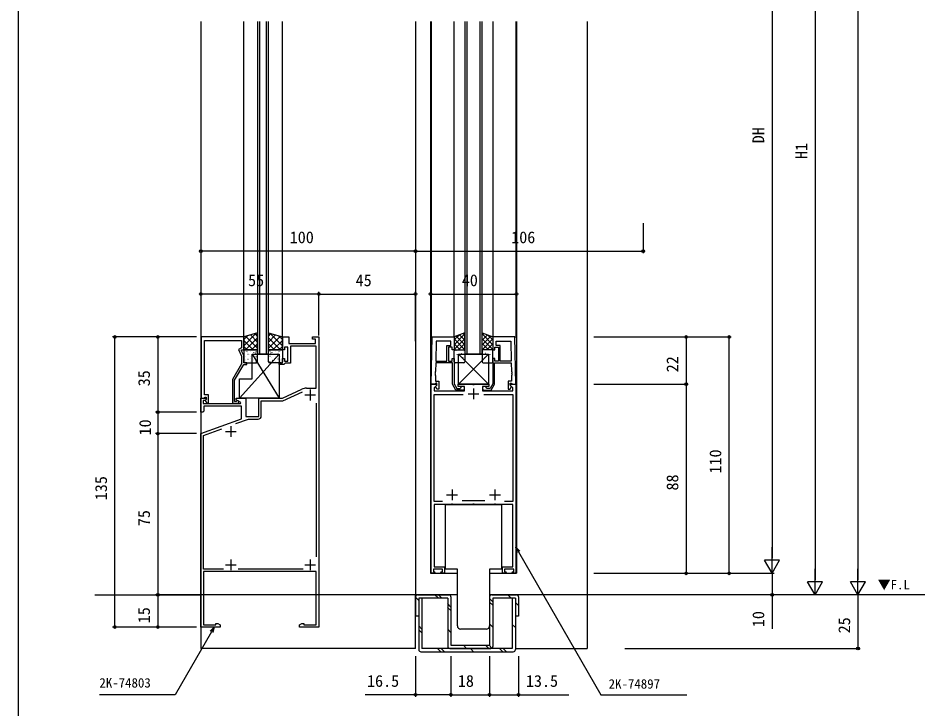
# Model space of a CAD drawing. Units: millimetres, scale not verified. Extents: x -437 to 438, y -681 to 679.
# Drawn here: x -436.7 to -14.6, y -126.3 to 195.2 of the extents above; entities that cross this region are included whole.
import ezdxf
from ezdxf.enums import TextEntityAlignment as Align

# ---------------------------------------------------------------- set-up
doc = ezdxf.new("R2010")
doc.units = ezdxf.units.MM
doc.header["$LTSCALE"] = 4
for name, color, linetype in [('0-1_USER1', 3, 'Continuous'), ('0-2_YKK_11', 7, 'Continuous'), ('0-4_YKK_12', 2, 'Continuous'), ('0-5_YKK_13', 4, 'Continuous'), ('0-7_YKK_D', 6, 'Continuous'), ('0-8_YKK_ZWAK', 7, 'Continuous')]:
    doc.layers.add(name, color=color, linetype=linetype)
doc.styles.add('ＭＳ ゴシック', font='')
doc.styles.get('ＭＳ ゴシック').set_extended_font_data('MS Gothic')

msp = doc.modelspace()

# ---------------------------------------------------------------- linework, layer by layer
at = {"layer": '0-2_YKK_11'}
for p, q in [((-300.7, 22.3), (-300.7, 17.3)), ((-224.7, 22.8), (-224.7, 17.8)), ((-303.2, 19.8), (-298.2, 19.8)), ((-227.2, 20.3), (-222.2, 20.3)), ((-298, 16.069), (-298, -55.469)), ((-337.7, 5.3), (-337.7, 0.3)), ((-340.2, 2.8), (-335.2, 2.8)), ((-234.7, -24.2), (-234.7, -29.2)), ((-214.7, -24.2), (-214.7, -29.2)), ((-237.2, -26.7), (-232.2, -26.7)), ((-219.349, -29.4), (-230.051, -29.4)), ((-217.2, -26.7), (-212.2, -26.7)), ((-337.7, -56.7), (-337.7, -61.7)), ((-300.7, -56.7), (-300.7, -61.7)), ((-340.2, -59.2), (-335.2, -59.2)), ((-303.973, -61.2), (-334.318, -61.2)), ((-303.2, -59.2), (-298.2, -59.2))]:
    msp.add_line(p, q, dxfattribs=at)
for points in [[(-296.7, 46.8), (-296.7, -88.2), (-305.7, -88.2), (-305.7, -87.2), (-304.609, -86.57), (-303.7, -86.57), (-303.7, -87.2), (-298, -87.2), (-298, -62.4), (-350.4, -62.4), (-350.4, -87.2), (-344.7, -87.2), (-344.7, -86.57), (-343.791, -86.57), (-342.7, -87.2), (-342.7, -88.2), (-351.7, -88.2), (-351.7, 1.8), (-332.7, 8.716), (-332.7, 14.6), (-350.2, 14.6), (-350.2, 12.3), (-350.7, 11.8), (-351.7, 11.8), (-351.7, 18.3), (-349.224, 18.3), (-349.064, 17.912), (-349.676, 17.3), (-350.5, 17.3), (-350.5, 15.8), (-333.156, 15.8), (-333.035, 16.25), (-335.2, 17.5), (-335.2, 18.3), (-330.7, 18.3), (-330.7, 9.8), (-324.7, 9.8), (-324.7, 18.3), (-313.7, 18.3), (-304.625, 22.532)], [(-351.5, 46.8), (-351.5, 18.3), (-350.17, 18.3), (-349.87, 18.6), (-349.67, 18.8), (-349.1, 18.8), (-349.1, 17.874), (-349.674, 17.3), (-348.923, 16), (-348.1, 16), (-348.1, 19.8), (-349.87, 19.8), (-349.87, 30.842), (-349.99, 31.025), (-349.99, 31.575), (-349.87, 31.758), (-349.87, 31.842), (-349.99, 32.025), (-349.99, 32.575), (-349.87, 32.758), (-349.87, 45.17), (-332.7, 45.17), (-332.7, 41.8), (-334.12, 40.98), (-332.7, 37.934), (-332.7, 34.268), (-336.9, 26.993), (-336.9, 16), (-334.5, 16)], [(-334.999, 16.933), (-335.248, 16.8), (-335.9, 16.8), (-335.9, 26.725), (-331.7, 34), (-330.2, 34), (-330.2, 34.8), (-331.7, 34.8), (-331.7, 38.156), (-332.7, 40.3), (-332.7, 40.8), (-331.7, 40.8), (-331.7, 46.8), (-351.5, 46.8)], [(-302.512, 23), (-298, 23), (-298, 42.6), (-309.9, 42.6), (-309.9, 34.6), (-312.4, 34.6), (-312.7, 34.3), (-313, 34), (-315.2, 34), (-315.2, 34.8), (-313.7, 34.8), (-313.7, 36.8), (-312.7, 36.8), (-312.7, 35.6), (-311.1, 35.6), (-311.1, 42), (-312.7, 42), (-312.7, 40.8), (-313.7, 40.8), (-313.7, 46.8), (-310.7, 46.8), (-310.7, 43.8), (-298.2, 43.8), (-298.2, 45.8), (-299.7, 45.8), (-299.7, 46.8), (-296.7, 46.8)], [(-244.4, 24.8), (-244.016, 46.8), (-233.7, 46.8), (-233.7, 40.8), (-234.7, 40.8), (-234.7, 42), (-236.3, 42), (-236.3, 35.6), (-234.7, 35.6), (-234.7, 36.8), (-233.7, 36.8), (-233.7, 25.052), (-232.4, 22.8), (-230.983, 22.8), (-230.687, 23.05)], [(-205, 24.8), (-205.384, 46.8), (-215.7, 46.8), (-215.7, 40.8), (-214.7, 40.8), (-214.7, 42), (-213.1, 42), (-213.1, 35.6), (-214.7, 35.6), (-214.7, 36.8), (-215.7, 36.8), (-215.7, 25.052), (-217, 22.8), (-218.417, 22.8), (-218.713, 23.05)], [(-229.8, 22), (-232.862, 22), (-234.5, 24.837), (-234.5, 34.8), (-242.295, 34.8), (-242.366, 30.758), (-242.489, 30.577), (-242.498, 30.027), (-242.382, 29.842), (-242.383, 29.758), (-242.506, 29.577), (-242.516, 29.027), (-242.399, 28.842), (-242.444, 26.3), (-240.8, 26.3), (-240.8, 22.5), (-241.7, 22.5), (-242.3, 23.539), (-242.3, 23.85), (-241.8, 24.35), (-241.8, 25.3), (-242.27, 25.3), (-242.47, 25.1), (-242.77, 24.8), (-244.4, 24.8)], [(-219.6, 22), (-216.538, 22), (-214.9, 24.837), (-214.9, 34.8), (-207.105, 34.8), (-207.034, 30.758), (-206.911, 30.577), (-206.902, 30.027), (-207.018, 29.842), (-207.017, 29.758), (-206.894, 29.577), (-206.884, 29.027), (-207.001, 28.842), (-206.956, 26.3), (-208.6, 26.3), (-208.6, 22.5), (-207.7, 22.5), (-207.1, 23.539), (-207.1, 23.85), (-207.6, 24.35), (-207.6, 25.3), (-207.13, 25.3), (-206.93, 25.1), (-206.63, 24.8), (-205, 24.8)], [(-323.5, 10.1), (-323.5, 17.1), (-313.434, 17.1), (-304.344, 21.339)], [(-242.8, -62.5), (-242.5, -62.8), (-242.9, -63.2), (-244.4, -63.2), (-244.4, 24.8), (-241.924, 24.8), (-241.764, 24.412), (-243, 23.176), (-243, 21.8), (-228.9, 21.8), (-228.9, 23.8), (-231.9, 23.8), (-231.9, 24.8), (-225.158, 24.8), (-224.975, 24.68), (-224.425, 24.68), (-224.242, 24.8), (-217.5, 24.8), (-217.5, 23.8), (-220.5, 23.8), (-220.5, 21.8), (-206.4, 21.8), (-206.4, 23.176), (-207.636, 24.412), (-207.476, 24.8), (-205, 24.8)], [(-205, 24.8), (-205, -63.2), (-206.5, -63.2), (-206.9, -62.8), (-206.6, -62.5), (-206, -62.5), (-206, -61.2), (-210.2, -61.2), (-210.2, -62.5), (-209.6, -62.5), (-209.3, -62.8), (-209.7, -63.2), (-211.2, -63.2), (-211.2, -60.2), (-206.4, -60.2), (-206.4, -31.2), (-214.242, -31.2), (-214.425, -31.08), (-214.975, -31.08), (-215.158, -31.2), (-224.242, -31.2), (-224.425, -31.08), (-224.975, -31.08), (-225.158, -31.2), (-234.242, -31.2), (-234.425, -31.08), (-234.975, -31.08), (-235.158, -31.2), (-243, -31.2), (-243, -60.2), (-238.2, -60.2), (-238.2, -63.2), (-239.7, -63.2), (-240.1, -62.8), (-239.8, -62.5), (-239.2, -62.5), (-239.2, -61.2), (-243.4, -61.2), (-243.4, -62.5), (-242.8, -62.5)], [(-239.182, -29.8), (-243, -29.8), (-243, 20), (-229.476, 20)], [(-219.924, 20), (-206.4, 20), (-206.4, -29.8), (-210.218, -29.8)], [(-335.273, 6.502), (-329.509, 8.6), (-325, 8.6)], [(-341.082, -61.2), (-350.4, -61.2), (-350.4, 0.996), (-341.939, 4.076)]]:
    msp.add_lwpolyline(points, dxfattribs=at)
for points in [[(-242.119, 44.87), (-242.281, 35.6), (-237.1, 35.6), (-237.1, 42.8), (-235.2, 42.8), (-235.2, 44.87)], [(-207.281, 44.87), (-207.119, 35.6), (-212.3, 35.6), (-212.3, 42.8), (-214.2, 42.8), (-214.2, 44.87)]]:
    msp.add_lwpolyline(points, close=True, dxfattribs=at)
for centre, radius, start, end in [((-302.512, 18), 5, 90.00001, 114.99999), ((-229.8, 22.9), 0.9, 270, 170.40594), ((-219.6, 22.9), 0.9, 9.59406, 270), ((-334.5, 16.6), 0.6, 270.00003, 146.25104), ((-325, 10.1), 1.5, 270.00001, 359.99999)]:
    msp.add_arc(centre, radius, start, end, dxfattribs=at)
at = {"layer": '0-4_YKK_12'}
for p, q in [((-351.7, 193.719), (-351.7, -73.2)), ((-331.7, 46.8), (-331.7, 193.719)), ((-325.2, 193.719), (-325.2, 38.8)), ((-324.2, 38.8), (-324.2, 193.719)), ((-321.2, 193.719), (-321.2, 38.8)), ((-320.2, 38.8), (-320.2, 193.719)), ((-313.7, 46.8), (-313.7, 193.719)), ((-251.7, 193.719), (-251.7, -73.2)), ((-244.7, 193.719), (-244.7, -63.2)), ((-244.4, 193.719), (-244.4, 46.5)), ((-233.7, 46.8), (-233.7, 193.719)), ((-228.7, 193.719), (-228.7, 38.8)), ((-227.7, 38.8), (-227.7, 193.719)), ((-221.7, 193.719), (-221.7, 38.8)), ((-220.7, 38.8), (-220.7, 193.719)), ((-215.7, 193.719), (-215.7, 46.8)), ((-205, 193.719), (-205, 46.5)), ((-204.7, 193.719), (-204.7, -63.2)), ((-320.2, 38.8), (-325.2, 38.8)), ((-220.7, 38.8), (-228.7, 38.8)), ((-244.7, -63.2), (-232.2, -63.2)), ((-217.2, -63.2), (-204.7, -63.2)), ((-400.956, -73.2), (-351.7, -73.2)), ((-249.217, -73.2), (-370.749, -73.2)), ((-351.7, -73.2), (-351.7, -98.2)), ((-251.7, -98.2), (-251.7, -73.2)), ((-232.2, -73.2), (-251.7, -73.2)), ((-14.567, -73.2), (-217.217, -73.2)), ((-251.717, -98.2), (-351.7, -98.2)), ((-205.2, -98.2), (-171.719, -98.2))]:
    msp.add_line(p, q, dxfattribs=at)
msp.add_lwpolyline([(-171.708, 193.719), (-171.717, -73.2), (-171.719, -98.2)], dxfattribs=at)
at = {"layer": '0-5_YKK_13'}
for p, q in [((-331.7, 42.748), (-325.847, 48.601)), ((-331.7, 45.577), (-329.933, 47.344)), ((-325.2, 41.551), (-330.743, 47.094)), ((-325.2, 44.38), (-328.58, 47.76)), ((-325.2, 47.208), (-326.418, 48.425)), ((-320.2, 47.208), (-318.982, 48.425)), ((-320.2, 44.38), (-316.82, 47.76)), ((-320.2, 41.551), (-314.657, 47.094)), ((-313.7, 42.748), (-319.553, 48.601)), ((-313.7, 45.577), (-315.467, 47.344)), ((-228.7, 48.207), (-233.7, 43.207)), ((-231.445, 47.707), (-233.7, 45.452)), ((-232.754, 47.183), (-228.7, 43.129)), ((-231.15, 47.825), (-228.7, 45.374)), ((-229.547, 48.466), (-228.7, 47.619)), ((-219.853, 48.466), (-220.7, 47.619)), ((-220.7, 48.207), (-215.7, 43.207)), ((-218.25, 47.825), (-220.7, 45.374)), ((-216.646, 47.183), (-220.7, 43.129)), ((-217.955, 47.707), (-215.7, 45.452)), ((-327.277, 40.8), (-331.7, 45.223)), ((-330.106, 40.8), (-331.7, 42.394)), ((-330.82, 40.8), (-325.2, 46.42)), ((-327.991, 40.8), (-325.2, 43.591)), ((-314.58, 40.8), (-320.2, 46.42)), ((-317.409, 40.8), (-320.2, 43.591)), ((-318.123, 40.8), (-313.7, 45.223)), ((-315.294, 40.8), (-313.7, 42.394)), ((-228.7, 45.962), (-233.7, 40.962)), ((-233.7, 45.884), (-228.7, 40.884)), ((-233.7, 43.639), (-230.866, 40.805)), ((-228.7, 43.717), (-231.612, 40.805)), ((-220.7, 45.962), (-215.7, 40.962)), ((-215.7, 45.884), (-220.7, 40.884)), ((-220.7, 43.717), (-217.788, 40.805)), ((-215.7, 43.639), (-218.534, 40.805)), ((-315.2, 38.799), (-333.7, 18.3)), ((-331.7, 40.3), (-331.7, 35.3)), ((-325.7, 40.8), (-331.2, 40.8)), ((-330.832, 40.095), (-330.792, 40.095)), ((-330.169, 39.925), (-330.102, 39.969)), ((-329.947, 40.705), (-329.939, 40.708)), ((-329.692, 38.803), (-329.652, 38.803)), ((-329.166, 38.709), (-329.158, 38.711)), ((-328.4, 40.095), (-328.36, 40.095)), ((-327.7, 38.799), (-315.2, 18.3)), ((-327.26, 38.803), (-327.22, 38.803)), ((-326.934, 39.499), (-326.926, 39.502)), ((-326.326, 39.334), (-326.26, 39.378)), ((-325.968, 40.095), (-325.928, 40.095)), ((-325.2, 35.3), (-325.2, 40.3)), ((-320.2, 35.3), (-320.2, 40.3)), ((-319.7, 40.8), (-314.2, 40.8)), ((-319.421, 40.095), (-319.461, 40.095)), ((-319.062, 39.334), (-319.128, 39.378)), ((-318.454, 39.499), (-318.462, 39.502)), ((-318.129, 38.803), (-318.169, 38.803)), ((-316.989, 40.095), (-317.029, 40.095)), ((-316.222, 38.709), (-316.23, 38.711)), ((-315.697, 38.803), (-315.737, 38.803)), ((-315.441, 40.705), (-315.449, 40.708)), ((-315.22, 39.925), (-315.286, 39.969)), ((-314.557, 40.095), (-314.597, 40.095)), ((-313.7, 40.3), (-313.7, 35.3)), ((-233.7, 41.394), (-233.111, 40.805)), ((-233.7, 35.305), (-233.7, 40.305)), ((-233.2, 40.805), (-229.2, 40.805)), ((-232.889, 40.617), (-232.845, 40.593)), ((-232.674, 38.838), (-232.628, 38.749)), ((-232.298, 38.727), (-232.254, 38.703)), ((-217.7, 38.8), (-231.7, 24.8)), ((-217.7, 24.8), (-231.7, 38.8)), ((-231.631, 38.542), (-231.625, 38.535)), ((-230.221, 39.159), (-230.177, 39.135)), ((-229.578, 40.264), (-229.572, 40.257)), ((-228.7, 41.471), (-229.367, 40.805)), ((-228.7, 40.305), (-228.7, 35.305)), ((-220.7, 41.471), (-220.033, 40.805)), ((-220.7, 40.305), (-220.7, 35.305)), ((-216.2, 40.805), (-220.2, 40.805)), ((-219.822, 40.264), (-219.828, 40.257)), ((-219.179, 39.159), (-219.223, 39.135)), ((-217.769, 38.542), (-217.775, 38.535)), ((-217.102, 38.727), (-217.146, 38.703)), ((-216.726, 38.838), (-216.772, 38.749)), ((-216.511, 40.617), (-216.555, 40.593)), ((-215.7, 41.394), (-216.289, 40.805)), ((-215.7, 35.305), (-215.7, 40.305)), ((-331.662, 37.825), (-331.654, 37.827)), ((-331.2, 34.8), (-325.7, 34.8)), ((-330.881, 35.828), (-330.874, 35.831)), ((-330.876, 36.322), (-330.809, 36.366)), ((-330.832, 37.703), (-330.792, 37.703)), ((-330.832, 35.311), (-330.792, 35.311)), ((-329.692, 36.411), (-329.652, 36.411)), ((-328.649, 36.619), (-328.642, 36.622)), ((-328.4, 37.703), (-328.36, 37.703)), ((-328.4, 35.311), (-328.36, 35.311)), ((-327.26, 36.411), (-327.22, 36.411)), ((-327.034, 35.731), (-326.967, 35.775)), ((-326.455, 37.396), (-326.447, 37.399)), ((-325.968, 37.703), (-325.928, 37.703)), ((-325.968, 35.311), (-325.928, 35.311)), ((-325.674, 35.4), (-325.666, 35.402)), ((-319.714, 35.4), (-319.722, 35.402)), ((-314.2, 34.8), (-319.7, 34.8)), ((-319.421, 37.703), (-319.461, 37.703)), ((-319.421, 35.311), (-319.461, 35.311)), ((-318.934, 37.396), (-318.941, 37.399)), ((-318.354, 35.731), (-318.421, 35.775)), ((-318.129, 36.411), (-318.169, 36.411)), ((-316.989, 37.703), (-317.029, 37.703)), ((-316.989, 35.311), (-317.029, 35.311)), ((-316.739, 36.619), (-316.747, 36.622)), ((-315.697, 36.411), (-315.737, 36.411)), ((-314.557, 37.703), (-314.597, 37.703)), ((-314.557, 35.311), (-314.597, 35.311)), ((-314.512, 36.322), (-314.579, 36.366)), ((-314.507, 35.828), (-314.514, 35.831)), ((-313.726, 37.825), (-313.734, 37.827)), ((-233.7, 36.086), (-233.687, 36.079)), ((-233.417, 36.523), (-233.411, 36.515)), ((-229.2, 34.805), (-233.2, 34.805)), ((-231.655, 36.535), (-231.611, 36.511)), ((-229.63, 37.269), (-229.586, 37.245)), ((-229.423, 36.077), (-229.416, 36.07)), ((-228.987, 35.078), (-228.943, 35.054)), ((-220.413, 35.078), (-220.457, 35.054)), ((-220.2, 34.805), (-216.2, 34.805)), ((-219.977, 36.077), (-219.984, 36.07)), ((-219.77, 37.269), (-219.814, 37.245)), ((-217.745, 36.535), (-217.789, 36.511)), ((-215.983, 36.523), (-215.989, 36.515)), ((-215.7, 36.086), (-215.713, 36.079)), ((-234.2, -61.2), (-237.7, -61.2)), ((-232.2, -61.2), (-234.2, -61.2)), ((-232.2, -87.7), (-232.2, -61.2)), ((-215.2, -61.2), (-217.2, -61.2)), ((-217.2, -61.2), (-217.2, -87.7)), ((-251.7, -74.2), (-251.7, -83.2)), ((-250.2, -75.796), (-251.7, -74.315)), ((-250.7, -73.2), (-236.2, -73.2)), ((-248.7, -74.7), (-250.2, -74.7)), ((-250.2, -74.7), (-250.2, -98.7)), ((-248.7, -74.7), (-248.7, -98.2)), ((-236.7, -74.7), (-248.7, -74.7)), ((-241.171, -74.65), (-242.704, -73.213)), ((-239.6, -74.631), (-240.98, -73.175)), ((-236.7, -74.7), (-236.7, -97.2)), ((-235.2, -74.2), (-235.2, -96.7)), ((-217.2, -74.2), (-217.2, -96.7)), ((-215.7, -76.419), (-217.2, -74.956)), ((-216.2, -73.2), (-204.7, -73.2)), ((-206.7, -74.7), (-215.7, -74.7)), ((-215.7, -74.7), (-215.7, -97.2)), ((-207.224, -74.7), (-208.706, -73.2)), ((-205.2, -74.7), (-205.2, -98.7)), ((-203.7, -74.2), (-203.7, -83.2)), ((-235.193, -80.571), (-236.783, -79.134)), ((-235.25, -78.904), (-236.764, -77.295)), ((-215.7, -78.104), (-217.2, -76.585)), ((-205.2, -76.802), (-203.7, -78.225)), ((-250.2, -83.2), (-251.7, -83.2)), ((-203.7, -83.2), (-205.2, -83.2)), ((-248.7, -89.196), (-250.2, -87.715)), ((-215.7, -88.298), (-217.2, -86.779)), ((-205.2, -88.492), (-206.7, -87.027)), ((-248.7, -90.981), (-250.2, -89.441)), ((-235.231, -90.804), (-236.726, -89.233)), ((-228.7, -89.2), (-230.7, -89.2)), ((-220.7, -89.2), (-228.7, -89.2)), ((-218.7, -89.2), (-220.7, -89.2)), ((-235.2, -96.7), (-217.2, -96.7)), ((-227.893, -98.2), (-229.314, -96.7)), ((-217.621, -98.2), (-219.16, -96.7)), ((-216.119, -98.014), (-217.475, -96.7)), ((-249.2, -99.7), (-206.2, -99.7)), ((-206.7, -98.2), (-248.7, -98.2)), ((-239.921, -99.7), (-241.421, -98.2)), ((-238.253, -99.7), (-239.68, -98.2)), ((-235.7, -98.2), (-216.7, -98.2)), ((-224.629, -99.7), (-226.11, -98.2)), ((-211.044, -99.7), (-212.525, -98.2)), ((-209.377, -99.7), (-210.858, -98.2))]:
    msp.add_line(p, q, dxfattribs=at)
for points in [[(-331.7, 40.8), (-325.2, 40.8), (-325.2, 48.8), (-331.7, 46.8)], [(-313.7, 40.8), (-320.2, 40.8), (-320.2, 48.8), (-313.7, 46.8)], [(-228.7, 48.805), (-233.7, 46.805), (-233.7, 40.805), (-228.7, 40.805)], [(-220.7, 48.805), (-215.7, 46.805), (-215.7, 40.805), (-220.7, 40.805)], [(-327.7, 38.799), (-315.2, 38.799), (-315.2, 18.3), (-333.7, 18.3), (-333.7, 27.3), (-327.7, 27.3)], [(-217.7, 38.8), (-217.7, 24.8), (-231.7, 24.8), (-231.7, 38.8)]]:
    msp.add_lwpolyline(points, close=True, dxfattribs=at)
for points in [[(-237.7, -61.2), (-237.7, -31.2), (-211.7, -31.2)], [(-211.7, -31.2), (-211.7, -61.2), (-215.2, -61.2)], [(-205.2, -74.7), (-206.7, -74.7), (-206.7, -98.2)]]:
    msp.add_lwpolyline(points, dxfattribs=at)
for centre, radius, start, end in [((-331.2, 40.3), 0.5, 90, 180), ((-325.7, 40.3), 0.5, 360, 90), ((-319.7, 40.3), 0.5, 90, 180), ((-314.2, 40.3), 0.5, 0, 90), ((-233.2, 40.305), 0.5, 90, 180), ((-229.2, 40.305), 0.5, 0, 90), ((-220.2, 40.305), 0.5, 90, 180), ((-216.2, 40.305), 0.5, 0, 90), ((-331.2, 35.3), 0.5, 180, 270), ((-325.7, 35.3), 0.5, 270, 360), ((-319.7, 35.3), 0.5, 180, 270), ((-314.2, 35.3), 0.5, 270, 0), ((-233.2, 35.305), 0.5, 180, 270), ((-229.2, 35.305), 0.5, 270, 0), ((-220.2, 35.305), 0.5, 180, 270), ((-216.2, 35.305), 0.5, 270, 0), ((-250.7, -74.2), 1, 90.01399, 180), ((-236.2, -74.2), 1, 0.00087, 90), ((-216.2, -74.2), 1, 90.01399, 180), ((-204.7, -74.2), 1, 0.00087, 90.01399), ((-230.7, -87.7), 1.5, 180, 270), ((-218.7, -87.7), 1.5, 270, 0), ((-249.2, -98.7), 1, 180, 269.98601), ((-235.7, -97.2), 1, 180, 269.98601), ((-216.7, -97.2), 1, 270, 0.00087), ((-206.2, -98.7), 1, 270, 0.00087)]:
    msp.add_arc(centre, radius, start, end, dxfattribs=at)
at = {"layer": '0-7_YKK_D'}
for p, q in [((-45.7, 556.8), (-45.7, -66.2)), ((-85.7, 344.138), (-85.7, -56.2)), ((-65.7, 336.638), (-65.7, -66.2)), ((-244.7, 100.469), (-244.7, 65.8)), ((-204.7, 100.469), (-204.7, 65.8)), ((-145.7, 99.784), (-145.7, 85.8)), ((-251.7, 86.8), (-351.7, 86.8)), ((-251.7, 86.8), (-145.7, 86.8)), ((-251.7, 86.626), (-251.7, 85.8)), ((-296.7, 47.5), (-296.7, 67.8)), ((-296.699, 48.8), (-296.699, 67.8)), ((-251.7, 44.891), (-251.7, 67.8)), ((-296.699, 66.8), (-351.699, 66.8)), ((-296.7, 66.8), (-251.7, 66.8)), ((-244.7, 66.8), (-204.7, 66.8)), ((-353.7, 46.8), (-392.7, 46.8)), ((-391.7, -88.2), (-391.7, 46.8)), ((-353.7, 46.8), (-372.7, 46.8)), ((-371.7, 46.8), (-371.7, 11.8)), ((-168.707, 46.8), (-124.7, 46.8)), ((-144.2, 46.8), (-104.7, 46.8)), ((-125.7, 46.8), (-125.7, 24.8)), ((-105.7, -63.2), (-105.7, 46.8)), ((-168.709, 24.8), (-124.7, 24.8)), ((-168.709, 24.8), (-124.7, 24.8)), ((-125.7, 24.8), (-125.7, -63.2)), ((-353.7, 11.8), (-372.7, 11.8)), ((-353.7, 11.8), (-372.7, 11.8)), ((-371.7, 11.8), (-371.7, 1.8)), ((-353.7, 1.8), (-372.7, 1.8)), ((-353.7, 1.8), (-372.7, 1.8)), ((-371.7, 1.8), (-371.7, -73.2)), ((-85.7, -63.2), (-85.7, -51.076)), ((-85.7, -63.2), (-89.2, -57.138)), ((-82.2, -57.138), (-89.2, -57.138)), ((-85.7, -63.2), (-82.2, -57.138)), ((-168.716, -63.2), (-124.7, -63.2)), ((-151.717, -63.2), (-84.7, -63.2)), ((-144.2, -63.2), (-84.7, -63.2)), ((-144.2, -63.2), (-104.7, -63.2)), ((-65.7, -73.2), (-65.7, -61.076)), ((-45.7, -73.2), (-45.7, -61.076)), ((-65.7, -73.2), (-69.2, -67.138)), ((-62.2, -67.138), (-69.2, -67.138)), ((-65.7, -73.2), (-62.2, -67.138)), ((-45.7, -73.2), (-49.2, -67.138)), ((-42.2, -67.138), (-49.2, -67.138)), ((-45.7, -73.2), (-42.2, -67.138)), ((-352.7, -73.2), (-372.7, -73.2)), ((-352.7, -73.2), (-372.7, -73.2)), ((-371.7, -73.2), (-371.7, -88.2)), ((-45.7, -73.2), (-45.7, -98.2)), ((-353.7, -88.2), (-392.7, -88.2)), ((-353.7, -88.2), (-372.7, -88.2)), ((-154.18, -98.2), (-44.7, -98.2)), ((-251.7, -101.7), (-251.7, -120.7)), ((-235.2, -101.7), (-235.2, -120.7)), ((-235.2, -101.7), (-235.2, -120.7)), ((-217.2, -101.7), (-217.2, -120.7)), ((-217.2, -101.7), (-217.2, -120.7)), ((-203.7, -101.7), (-203.7, -120.7)), ((-235.2, -119.7), (-217.2, -119.7))]:
    msp.add_line(p, q, dxfattribs=at)
for points in [[(-204.342, -53.614), (-205.025, -51.064), (-203.158, -52.931)], [(-205.025, -51.064), (-203.75, -53.273), (-165.398, -119.7), (-125.319, -119.7)], [(-85.7, -63.2), (-85.7, -73.2), (-85.7, -89.125)], [(-345.377, -88.2), (-346.652, -90.408), (-363.564, -119.7), (-398.84, -119.7)], [(-347.244, -90.067), (-345.377, -88.2), (-346.06, -90.75)], [(-235.2, -119.7), (-251.7, -119.7), (-275.125, -119.7)], [(-217.2, -119.7), (-203.7, -119.7), (-180.275, -119.7)]]:
    msp.add_lwpolyline(points, dxfattribs=at)
for centre in [(-351.7, 86.8), (-251.7, 86.8), (-251.7, 86.8), (-145.7, 86.8), (-351.699, 66.8), (-296.7, 66.8), (-296.699, 66.8), (-251.7, 66.8), (-244.7, 66.8), (-204.7, 66.8), (-391.7, 46.8), (-371.7, 46.8), (-125.7, 46.8), (-105.7, 46.8), (-125.7, 24.8), (-125.7, 24.8), (-371.7, 11.8), (-371.7, 11.8), (-371.7, 1.8), (-371.7, 1.8), (-125.7, -63.2), (-105.7, -63.2), (-371.7, -73.2), (-371.7, -73.2), (-85.7, -73.2), (-391.7, -88.2), (-371.7, -88.2), (-45.7, -98.2), (-251.7, -119.7), (-235.2, -119.7), (-235.2, -119.7), (-217.2, -119.7), (-217.2, -119.7), (-203.7, -119.7)]:
    msp.add_circle(centre, 0.637, dxfattribs=at)
at = {"layer": '0-8_YKK_ZWAK'}
msp.add_line((-436.7, 643.8), (-436.7, -681.2), dxfattribs=at)

# ---------------------------------------------------------------- texts
at = {"layer": '0-1_USER1', "style": 'ＭＳ ゴシック'}
msp.add_text('▼F.L', height=4.399, dxfattribs=at).set_placement((-36.518, -71.995), align=Align.BOTTOM_LEFT)
at = {"layer": '0-7_YKK_D', "style": 'ＭＳ ゴシック'}
for s, p in [('DH', (-87.7, 136.959)), ('H1', (-67.7, 129.637)), ('22', (-127.7, 30.345)), ('35', (-373.7, 23.846)), ('10', (-373.2, 0.962)), ('110', (-107.7, -16.765)), ('135', (-393.7, -29.18)), ('88', (-127.7, -24.655)), ('75', (-373.7, -41.24)), ('15', (-373.7, -86.453)), ('10', (-87.7, -88.276)), ('25', (-47.7, -91.155))]:
    msp.add_text(s, height=5.499, rotation=90, dxfattribs=at).set_placement(p, align=Align.BOTTOM_LEFT)
for s, height, p in [('100', 5.499, (-310.265, 88.8)), ('106', 5.499, (-207.159, 88.8)), ('55', 5.499, (-329.653, 68.8)), ('45', 5.499, (-279.569, 68.8)), ('40', 5.499, (-230.155, 68.8)), ('2K-74803', 4.399, (-398.882, -117.7)), ('16.5', 5.499, (-274.276, -117.7)), ('18', 5.499, (-231.974, -117.7)), ('13.5', 5.499, (-200.301, -117.7)), ('2K-74897', 4.399, (-161.791, -118.2))]:
    msp.add_text(s, height=height, dxfattribs=at).set_placement(p, align=Align.BOTTOM_LEFT)

doc.saveas('drawing.dxf')
